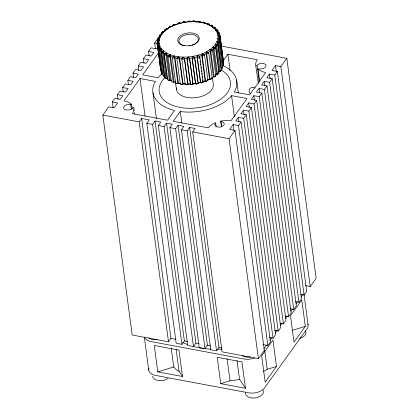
<?xml version="1.0" encoding="UTF-8"?>
<svg xmlns="http://www.w3.org/2000/svg" width="419" height="419" viewBox="0 0 419 419"><rect width="100%" height="100%" fill="white"/><g stroke="black" fill="none" stroke-linecap="round" stroke-linejoin="round"><path stroke-width="0.63" d="M159.11 40.36L158.167 41.895L158.141 43.403L159.073 43.073L159.11 40.36L158.152 40.413L157.115 41.952L157.371 43.859M222.232 65.364L223.275 65.359L223.51 63.788L219.551 33.808L218.158 32.588L217.21 32.782L217.917 35.4L219.954 35.311L223.343 60.687L223.537 62.227L220.148 36.851L218.907 35.495L217.943 35.594L217.901 38.312L220.127 38.407L219.886 39.978L223.275 65.359L222.479 65.327M219.074 38.469L219.095 36.961L217.943 35.594M162.567 73.388L161.692 73.388L158.309 48.012L158.958 46.315L159.885 46.08L161.315 48.525L159.131 49.421L162.514 74.797L163.541 76.138L165.06 75.766L163.541 76.138L160.158 50.762L160.582 49.023L161.451 48.698L163.572 50.909L161.378 52.035L164.761 77.41L166.17 78.599L167.364 78.133L166.17 78.599L162.782 53.223L162.965 51.464L163.756 51.066L163.646 52.789L167.029 78.164L168.05 78.877M170.308 54.779L174.063 81.836L173.351 82.365L169.742 55.292L170.308 54.779L174.084 55.957L172.23 57.696L175.613 83.077L177.562 83.648L177.897 83.632L174.514 58.257L173.948 56.581L174.377 56.031L178.52 56.785L176.891 58.686L180.275 84.067L182.165 84.465L182.731 84.371L179.348 58.995L178.552 57.398L178.834 56.822L183.223 57.131L181.867 59.173L185.256 84.549L187.036 84.79L187.822 84.596L184.439 59.22L183.428 57.722L183.553 57.136L188.073 56.994L187.031 59.142L190.42 84.518L192.054 84.612L193.028 84.303L189.639 58.927L188.44 57.544L188.409 56.968L192.934 56.376L192.117 57.974L195.505 83.355L195.626 83.968L197.066 83.936L198.203 83.501L194.814 58.126L193.269 56.319L197.674 55.298L197.056 56.958L200.444 82.334L200.732 82.915L201.555 82.894L203.21 82.208L199.821 56.832L197.993 55.203L202.168 53.779L201.764 55.481L205.153 80.862L205.603 81.386L206.195 81.333L207.908 80.458L204.524 55.083L202.461 53.658L206.284 51.867L206.839 52.291L206.719 54.051L210.102 79.432L210.448 79.359L212.176 78.306L208.788 52.93L206.551 51.72L209.919 49.615L210.595 49.966L214.203 77.033L213.371 76.708L209.919 49.615M188.938 21.673L188.99 21.097L190.205 21.222L190.153 21.856L188.938 21.673L193.458 21.531L193.588 20.95L195.369 21.191L195.144 21.825L194.243 21.631M188.409 56.968L189.608 58.304L189.639 58.927L187.031 59.142L188.073 56.994M206.284 51.867L206.117 53.59L209.5 78.966L210.102 79.432L212.176 78.306M158.057 40.711L157.806 38.81L158.99 37.38L159.932 37.422L159.141 40.156L157.355 40.381L157.115 41.952L158.167 41.895M218.828 38.506L217.87 38.511L218.844 39.988L219.886 39.978L218.865 38.255M161.451 48.698L161.106 50.411L164.489 75.787M202.168 53.779L202.581 54.261L202.22 56.01L205.603 81.386L207.908 80.458M192.661 21.778L192.803 21.139L193.588 20.95M187.036 84.79L187.167 84.209M183.553 57.136L184.575 58.587L187.963 83.962L187.822 84.596L185.256 84.549M157.355 40.381L158.398 40.376L158.832 38.857L159.932 37.422M221.531 68.611L222.159 68.496L222.819 66.93L219.436 41.554L217.084 41.251L217.87 38.511M218.409 41.507L218.844 39.988L219.1 41.89M159.885 46.08L159.32 47.75L159.571 49.657M197.674 55.298L197.941 55.827L197.349 57.539L200.732 82.915L203.21 82.208M193.997 20.955L193.788 21.537L198.177 21.851L198.465 21.275L200.35 21.673L199.957 22.291L198.496 21.888L198.852 21.322M187.508 61.682L187.084 58.508L184.575 58.587L184.439 59.22L181.867 59.173L183.223 57.131M186.628 84.779L186.837 84.203M159.592 37.605L159.335 35.704L160.634 34.395L161.53 34.531L160.016 37.218L158.471 37.244L157.806 38.81L158.832 38.857L159 40.124M217.922 41.544L219.436 41.554L218.77 43.115L222.159 68.496L221.153 68.397L217.765 43.021L217 41.455L217.922 41.544L218.77 43.115L217.765 43.021L216.927 44.514L215.486 44.136L217 41.455M161.692 73.388L161.074 71.932L157.691 46.551L158.722 46.341L158.33 44.885L157.282 45.048L158.136 43.419L159.094 43.272L158.33 44.885L158.581 46.792M192.934 56.376L193.044 56.942L192.242 58.587L195.626 83.968L198.203 83.501L197.993 82.904L200.444 82.334M195.144 21.825L197.585 21.992L197.894 21.369L198.465 21.275M182.165 84.465L182.448 83.889M178.834 56.822L179.657 58.367L183.04 83.742L182.731 84.371L180.275 84.067M259.172 81.956L257.182 65.374A4.651 2.75 -7.6 0 1 263.315 63.484A4.651 2.75 -7.6 0 1 265.599 66.951A4.651 2.75 -7.6 0 1 259.466 68.842L258.062 69.056L259.707 81.38M158.471 37.244L159.471 37.343L161.53 34.531M182.092 58.54L179.657 58.367L179.348 58.995L176.891 58.686L178.52 56.785M161.923 34.62L161.666 32.719L163.038 31.545L163.86 31.776L161.666 34.337L160.404 34.19L159.335 35.704L160.315 35.851M216.209 44.519L217.901 44.66L221.29 70.036L220.221 71.549L218.959 71.403L220.221 71.549L216.833 46.174L216.209 44.519L215.35 44.335L213.151 46.897L215.57 47.646L218.959 73.021L217.356 74.42L218.959 73.021M219.823 71.586L221.29 70.036M220.829 45.975L286.811 58.32L280.861 66.6L275.508 65.6L272.004 70.471L277.362 71.471L274.77 75.08L269.417 74.074L266.824 77.683L272.177 78.683L269.59 82.286L264.232 81.286L261.645 84.889L266.997 85.895L264.405 89.498L259.052 88.498L256.465 92.101L261.817 93.102L259.225 96.71L253.872 95.705L251.28 99.313L256.632 100.314L254.045 103.917L248.692 102.917L246.1 106.52L251.452 107.526L248.865 111.129L243.507 110.129L240.92 113.732L246.272 114.733L243.68 118.341L238.327 117.336L235.735 120.944L241.093 121.945L238.5 125.548L233.147 124.548L229.643 129.419L235.001 130.419L264.342 350.352L258.392 358.638L222.06 351.84L192.714 131.906L195.165 128.497L189.618 127.46L218.964 347.393L216.513 350.803L210.752 349.724L181.406 129.79L183.857 126.381L178.091 125.302L207.436 345.235L204.985 348.645L199.224 347.566L169.878 127.633L172.329 124.223L166.563 123.144L195.909 343.077L193.458 346.487L187.696 345.408L158.351 125.475L160.802 122.065L155.035 120.986L184.381 340.919L181.93 344.329L176.169 343.25L146.823 123.322L149.274 119.907L141.622 118.477L170.968 338.411L168.517 341.82L132.189 335.022L102.844 115.094L108.793 106.808L114.146 107.809L117.65 102.938L112.292 101.937L113.072 107.777M112.292 101.937L114.885 98.334L120.237 99.334L122.83 95.731L117.477 94.725L118.079 99.266M117.477 94.725L120.064 91.122L125.422 92.122L128.01 88.519L122.657 87.519L123.265 92.06M122.657 87.519L125.25 83.91L130.602 84.916L133.195 81.307L127.837 80.307L128.444 84.848M127.837 80.307L130.429 76.703L135.782 77.704L138.375 74.1L133.022 73.095L133.624 77.635M133.022 73.095L135.609 69.491L140.967 70.492L143.555 66.888L138.202 65.888L138.809 70.429M138.202 65.888L140.794 62.279L146.147 63.285L148.735 59.676L143.382 58.676L143.989 63.217M143.382 58.676L145.974 55.072L151.327 56.073L153.92 52.469L148.562 51.464L149.169 56.01M148.562 51.464L151.154 47.86L156.507 48.861L157.911 46.912M155.433 48.829L154.658 42.989L159.492 36.259M131.592 104.357L130.189 104.567A4.651 2.75 -7.6 0 0 124.055 106.457A4.651 2.75 -7.6 0 0 126.339 109.925A4.651 2.75 -7.6 0 0 132.472 108.034L133.635 107.453L133.975 108.317L133.813 111.004L132.493 113.675L167.485 120.222L174.54 110.407L172.481 109.919A42.303 24.983 -7.6 0 1 154.627 82.789L155.459 81.412L140.051 78.531L124.034 100.817L127.826 101.911L130.88 103.608L131.592 104.357L132.2 108.898M158.691 52.585L142.675 74.875L158.083 77.756L159.194 76.431A42.303 24.983 -7.6 0 1 162.415 73.487M168.517 341.82L139.176 121.887L141.622 118.477M181.93 344.329L152.584 124.396L155.035 120.986M193.458 346.487L164.112 126.554L166.563 123.144M221.494 126.868L220.713 121.028L226.679 120.405L230.963 120.824L246.98 98.533L231.571 95.652L230.46 96.978A42.303 24.983 -7.6 0 1 182.464 111.789L180.275 111.48L173.225 121.295L208.217 127.842L210.6 125.37L215.23 122.72L215.706 123.212L216.136 126.454M223.065 60.996L227.905 54.261L257.161 59.734L255.841 62.405L255.679 65.097L258.361 83.475M204.985 348.645L175.64 128.712L178.091 125.302M216.513 350.803L187.167 130.869L189.618 127.46M258.392 358.638L229.046 138.705L235.001 130.419M263.802 348.812L266.458 345.109M269.878 340.354L271.774 337.709M275.194 332.953L277.095 330.313M280.51 325.558L282.029 323.442M285.449 318.686L287.35 316.041M290.765 311.286L292.284 309.17M296.081 303.885L297.6 301.774M301.02 297.019L302.539 294.903M263.085 344.591L267.846 345.481L270.438 341.878L241.093 121.945M269.459 337.604L273.026 338.269L275.618 334.666L246.272 114.733M274.639 330.392L278.206 331.062L280.798 327.459L251.452 107.526M279.819 323.185L283.391 323.85L285.978 320.247L256.632 100.314M285.004 315.973L288.571 316.644L291.163 313.035L261.817 93.102M290.184 308.761L293.75 309.432L296.343 305.828L266.997 85.895M295.364 301.554L298.936 302.219L301.523 298.616L272.177 78.683M300.543 294.342L304.115 295.013L306.708 291.404L277.362 71.471M305.446 285.643L310.207 286.533L316.156 278.253L286.811 58.32M276.493 366.452L265.175 382.201L261.655 355.81L272.968 340.06L276.493 366.452L267.222 369.312L263.279 371.569M305.315 326.349L293.997 342.093L290.477 315.701L301.79 299.957L305.315 326.349L292.441 330.319M199.957 22.291L202.257 22.71L203.068 22.092L205.011 22.663L205.179 23.935M202.257 22.71L203.068 22.092M160.404 34.19L161.346 34.389L163.86 31.776M214.675 47.399L215.895 45.975L215.35 44.335M218.467 72.298L219.278 71.35L215.895 45.975L216.833 46.174L217.901 44.66L216.927 44.514M202.728 22.107L205.011 22.663L204.462 23.249L202.927 22.715L203.43 22.176M174.377 56.031L174.98 57.654L174.514 58.257L172.23 57.696L174.084 55.957M215.706 123.212L215.382 123.547A4.651 2.75 -7.6 0 0 217.665 127.015A4.651 2.75 -7.6 0 0 223.798 125.119A4.651 2.75 -7.6 0 0 221.515 121.651L220.939 121.599L220.713 121.028M163.038 31.545L163.269 31.32L161.666 32.719L162.567 32.965M213.748 47.352L212.967 47.08L210.149 49.447L211.71 50.086L213.276 48.772L214.125 49.065L213.978 47.122L215.57 47.646L214.125 49.065L217.513 74.446L216.576 74.147L215.638 74.938M207.18 23.338C205.603 24.559 208.568 22.286 209.222 24.129L209.39 25.402M174.063 81.836L173.445 82.396L171.402 81.605L168.019 56.23L168.705 55.696L166.867 54.826L166.113 55.329L169.501 80.705L170.344 80.181L171.45 80.699M166.867 29.225L163.965 31.593L166.867 29.225L166.139 28.911L164.735 29.938L164.903 31.205M215.486 75.132L216.665 74.147L212.967 47.08M206.97 23.993L210.375 25.538L206.97 23.993L207.599 23.501M163.756 51.066L166.511 52.983L164.368 54.323L166.113 55.329L166.044 53.574L166.736 53.108L170.046 54.68L169.417 55.167L169.742 55.292M208.536 24.669L209.222 24.129M170.046 54.68L168.019 56.23L170.062 57.021L170.68 56.46L172.775 57.115M214.491 76.829L215.895 75.802L212.506 50.427L211.71 50.086M168.621 28.702L168.448 27.434L169.847 26.559L170.465 26.947L167.254 29.031L166.516 28.644L164.735 29.938L165.531 30.278M210.595 49.966L210.877 49.761L212.506 50.427L210.726 51.715L209.987 51.333L208.117 52.506M215.895 75.802L214.109 77.096L213.371 76.708M210.28 25.559L211.124 25.03L212.873 26.036L213.13 27.942M170.344 80.181L169.501 80.705L167.752 79.704L164.368 54.323L166.511 52.983M166.516 28.644L167.254 29.031M167.097 29.058L170.465 26.947M211.605 77.887L213.528 76.682M173.246 25.774L174.55 25.009L174.063 24.553L172.717 25.281L173.246 25.774L171.654 26.523M210.506 25.69L211.244 25.255L212.873 26.036L212.066 26.507L210.506 25.69L213.261 27.607L214.455 27.135L215.864 28.33L216.115 30.231M167.752 79.704L169.381 80.479L170.119 80.05M165.175 53.852L163.646 52.789L162.782 53.223L161.378 52.035L163.572 50.909M169.847 26.559L170.523 26.308L171.125 26.769L170.177 26.381M170.523 26.308L168.448 27.434L169.124 27.858M206.839 52.291L207.169 52.113L208.788 52.93L206.719 54.051L206.117 53.59L203.99 54.585L202.461 53.658M178.677 22.956L179.018 23.464L177.792 24.087L177.415 23.532L178.677 22.956L179.892 22.825L180.18 23.406M213.261 27.607L214.455 27.135M162.284 51.637L161.106 50.411L160.158 50.762L159.131 49.421L161.315 48.525M170.727 26.806L174.55 25.009M207.379 79.961L209.5 78.966M207.714 79.961L209.898 78.934L210.448 79.359M183.559 21.804L183.747 22.354L182.632 22.836L182.422 22.238L183.967 21.73L184.999 21.772L185.119 22.385L186.376 22.223M213.439 27.759L214.271 27.397L215.864 28.33L214.952 28.722L213.439 27.759L215.565 29.974L217.084 29.597L218.11 30.943L218.278 32.211M158.722 46.341L159.801 45.891L159.094 43.272M211.124 25.03L211.244 25.255M174.063 24.553L175.022 24.349L175.472 24.878L177.211 24.286M172.717 25.281L175.022 24.349M202.581 54.261L202.948 54.114M159.801 45.891L157.691 46.551L158.309 48.012L159.32 47.75L160.116 49.112M215.565 29.974L217.084 29.597M188.571 21.128L188.602 21.699L187.633 22.06L187.602 21.432L188.99 21.097M174.43 24.407L174.849 24.894L179.018 23.464M202.833 81.653L205.153 80.862L205.776 80.846L206.195 81.333M202.796 81.867L205.776 80.846M157.282 45.048L157.094 43.513L159.073 43.073M215.696 30.147L216.597 29.864L218.11 30.943L217.126 31.252L215.696 30.147L217.131 32.593L218.933 32.347L219.551 33.808L218.519 34.023L217.21 32.782M164.929 75.593L164.028 75.876L164.19 76.09M157.774 371.878L173.712 366.96L176.457 369.82L179.049 371.26L182.501 376.503L157.774 371.878L154.255 345.486L178.976 350.111L182.501 376.503M220.745 383.657L230.015 380.798L233.823 380.552L239.537 379.274L245.466 388.282L220.745 383.657L217.22 357.266L241.946 361.89L245.466 388.282M158.398 40.376L159.141 40.156M177.415 23.532L179.892 22.825M197.941 55.827L198.339 55.717M197.585 21.992L198.177 21.851M183.747 22.354L179.337 23.375L179.07 22.846M180.793 23.26L182.019 22.977M198.14 83.093L200.659 82.512M159.471 37.343L160.016 37.218M256.019 65.956L257.009 65.736M182.422 22.238L184.999 21.772M193.044 56.942L193.458 56.869M161.346 34.389L161.666 34.337M183.967 21.73L184.077 22.291L188.602 21.699M190.42 84.518L193.028 84.303L192.991 83.68L195.505 83.355M192.667 83.952L195.898 83.533M187.602 21.432L190.205 21.222M188.026 57.576L188.44 57.544M190.153 21.856L192.038 21.793M187.963 83.962L190.472 83.884L187.681 62.95M187.812 84.188L190.394 84.104M174.849 24.894L175.472 24.878M192.803 21.139L195.369 21.191M183.019 57.712L183.428 57.722M217.084 41.251L218.027 41.292M183.04 83.742L185.481 83.915M183.072 83.936L185.58 84.114M184.077 22.291L185.119 22.385M197.894 21.369L200.35 21.673M178.159 57.351L178.552 57.398M215.486 44.136L216.382 44.278M198.496 21.888L202.634 22.642M177.279 58.073L174.98 57.654L178.368 83.03L177.897 83.632L175.613 83.077M180.668 83.449L177.991 83.098L180.359 83.528M154.658 42.989L157.633 43.545M102.844 115.094L139.176 121.887M146.823 123.322L152.584 124.396M158.351 125.475L164.112 126.554M169.878 127.633L175.64 128.712M181.406 129.79L187.167 130.869M192.714 131.906L229.046 138.705M170.968 338.411L176.069 339.364M184.381 340.919L187.586 341.522M195.909 343.077L199.114 343.674M207.436 345.235L210.642 345.832M218.964 347.393L222.049 347.969M173.586 56.492L173.948 56.581M213.151 46.897L213.978 47.122M216.764 73.964L217.587 74.194M202.927 22.715L206.703 23.888M173.922 81.846L175.64 82.328M163.111 31.294L164.049 31.593M210.149 49.447L210.877 49.761M171.628 80.857L170.25 80.202L166.736 53.108M165.767 53.412L166.044 53.574M169.381 80.479L169.658 80.642M164.761 77.41L166.579 78.531M206.551 51.72L207.169 52.113M212.066 26.507L213.596 27.57M197.993 55.203L199.821 56.832L197.349 57.539L197.056 56.958L194.61 57.529L193.269 56.319M203.99 54.585L204.524 55.083L202.22 56.01L201.764 55.481L199.449 56.277L199.784 58.812M258.062 69.056L261.828 71.497L265.62 72.592L249.604 94.883L234.195 91.997L235.028 90.619A42.303 24.983 -7.6 0 0 222.232 65.28M214.952 28.722L216.136 29.953M201.607 82.276L201.948 82.784M217.922 32.609L217.126 31.252L217.293 32.52M196.878 83.386L197.066 83.936M196.548 83.449L196.658 84.01M280.861 66.6L310.207 286.533M275.508 65.6L276.289 71.44M274.77 75.08L304.115 295.013M304 294.353L308.091 324.992M269.417 74.074L270.019 78.62M269.59 82.286L298.936 302.219M264.232 81.286L264.839 85.827M264.405 89.498L293.75 309.432M259.052 88.498L259.66 93.039M259.225 96.71L288.571 316.644M253.872 95.705L254.48 100.251M254.045 103.917L283.391 323.85M248.692 102.917L249.295 107.458M248.865 111.129L278.206 331.062M243.507 110.129L244.115 114.67M243.68 118.341L273.026 338.269M236.698 80.72L238.343 93.049M238.327 117.336L238.935 121.877M238.5 125.548L267.846 345.481M227.905 54.261L230.068 70.481M231.571 95.652L234.341 116.414M264.729 350.645L267.222 369.312M233.147 124.548L233.922 130.388M218.933 32.347L219.1 33.62M219.268 38.229L219.095 36.961L220.148 36.851L219.954 35.311M218.687 35.29L218.519 34.023L218.875 35.248M220.939 121.599L221.63 126.789M212.318 77.096L213.25 84.072A18.614 10.994 -7.6 0 1 195.364 97.711A18.614 10.994 -7.6 0 1 176.331 87.896M200.041 60.718L200.209 61.986M200.465 63.887L200.633 65.16M200.89 67.061L201.057 68.328M201.309 70.235L201.481 71.502M201.733 73.404L201.906 74.676M202.157 76.577L202.325 77.845M202.581 79.751L202.749 81.019M237.044 360.607L239.537 379.274M197.826 81.632L194.61 57.529L194.814 58.126L192.242 58.587L192.117 57.974L189.608 58.304L192.991 83.68M227.093 358.91L230.015 380.798M180.275 111.48L181.836 123.16M175.388 81.726L176.404 89.336M161.289 72.052L161.634 74.645M157.539 45.126L157.79 47.028M157.963 48.3L158.131 49.568M158.382 51.469L158.555 52.736M158.806 54.643L158.979 55.91M159.23 57.812L159.398 59.084M159.655 60.985L159.822 62.253M160.079 64.159L160.247 65.427M157.094 43.513L160.671 70.429L160.477 68.889M152.956 92.688L156.418 118.64M140.051 78.531L145.068 116.157M176.132 349.378L179.049 371.26M171.219 348.294L173.712 366.96M133.891 109.401L134.064 110.7M134.326 112.643L134.499 113.942M130.702 104.713L131.304 109.254M144.319 337.012L148.75 370.207M250.761 356.841A8.459 4.997 -7.6 0 1 242.219 355.537M157.193 339.568A8.459 4.997 -7.6 0 1 148.939 337.861M168.124 378.352A8.988 5.311 -7.6 0 1 158.455 380.541A8.988 5.311 -7.6 0 1 152.657 376.225M262.98 390.204A8.988 5.311 -7.6 0 1 255.506 397.882A8.988 5.311 -7.6 0 1 245.634 392.854M307.839 324.091A12.057 7.118 -7.6 0 1 307.054 328.737L264.515 387.931A12.057 7.118 -7.6 0 1 248.629 392.833L155.695 375.445A12.057 7.118 -7.6 0 1 148.865 368.332M144.487 337.279A12.057 7.118 -7.6 0 0 151.18 341.611L244.115 358.999A12.057 7.118 -7.6 0 0 254.715 357.899M221.751 349.106A59.22 34.976 -7.6 0 1 217.252 349.294M210.82 349.195A59.22 34.976 -7.6 0 1 204.996 348.713M203.723 348.556A59.22 34.976 -7.6 0 1 192.934 346.361M187.508 344.559A59.22 34.976 -7.6 0 1 182.768 342.485M221.012 69.905A35.955 21.238 -7.6 0 1 221.007 98.989A35.955 21.238 -7.6 0 1 172.445 105.295A35.955 21.238 -7.6 0 1 165.395 77.122M250.164 93.683A5.819 4.101 35.7 0 1 249.86 88.598A5.819 4.101 35.7 0 1 255.171 87.974M184.575 45.812A9.778 5.772 -7.6 0 1 181.128 37.129A9.778 5.772 -7.6 0 1 196.542 36.134A9.778 5.772 -7.6 0 1 192.007 45.331M190.792 45.655A9.778 5.772 -7.6 0 1 189.535 45.886M305.608 331.167A8.988 5.311 -7.6 0 1 299.669 338.348M182.784 45.283A10.836 6.4 -7.6 0 0 199.276 38.642A10.836 6.4 -7.6 0 0 183.464 34.08A10.836 6.4 -7.6 0 0 182.784 45.283"/></g></svg>
